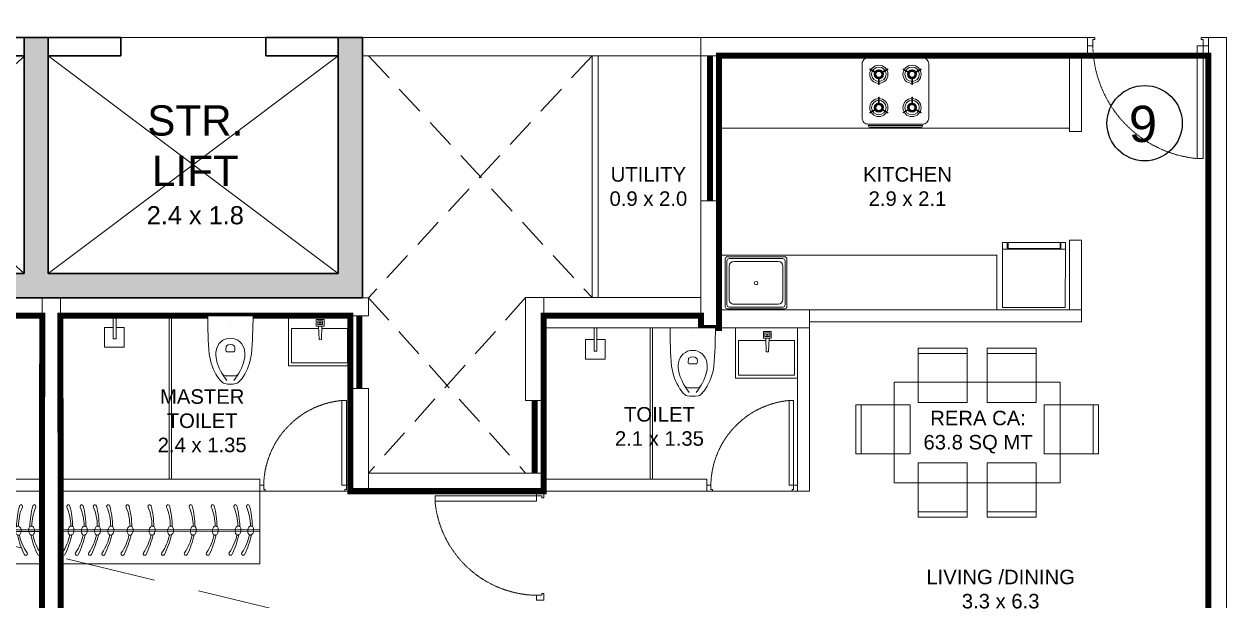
# Model space of a CAD drawing. Header units: inches. Extents: x 27644242 to 29761523, y -859349 to 216979.
# Drawn here: x 29211804 to 29221717, y -560693 to -555930 of the extents above; entities that cross this region are included whole.
import ezdxf

# ---------------------------------------------------------------- set-up
doc = ezdxf.new("R2010")
doc.units = ezdxf.units.IN
doc.header["$MEASUREMENT"] = 0
doc.set_wipeout_variables(frame=1)
for name, pattern in [('01-Xref Col Podium Lvl-1$0$HIDDEN', [0.375, 0.25, -0.125]), ('DASHED', [0.75, 0.5, -0.25]), ('DASHED2', [0.375, 0.25, -0.125]), ('HIDDEN', [0.375, 0.25, -0.125])]:
    doc.linetypes.add(name, pattern=pattern)
doc.layers.get('Defpoints').update_dxf_attribs({"color": 8})
for name, color, linetype, lineweight in [('AHC-A-COLUMN', 210, 'Continuous', 30), ('AHC-A-DUCT', 14, 'HIDDEN', 5), ('Columns', 1, 'Continuous', 25), ('DOOR', 4, 'Continuous', 0), ('ELEVATION', 40, 'Continuous', 13), ('FURN', 250, 'Continuous', 0), ('RVA Site Boundary', 17, 'Continuous', 15), ('WALL', 7, 'Continuous', 20), ('WINDOW', 162, 'Continuous', 13)]:
    doc.layers.add(name, color=color, linetype=linetype, lineweight=lineweight)
doc.layers.add('text', color=7, linetype='Continuous')
doc.styles.add('AMITS', font='arial.ttf')

# ---------------------------------------------------------------- blocks, each defined once
blk = doc.blocks.new('ST LIFTTT')
at = {"layer": 'Columns', "ltscale": 500, "transparency": 33554610}
h = blk.add_hatch(color=256, dxfattribs=at)
h.dxf.hatch_style = 1
h.paths.add_polyline_path([(-987, 2150), (-987, 0), (4013, 0), (4013, 2150), (3813, 2150), (3813, 2000), (3813, 200), (1413, 200), (1413, 2000), (1413, 2150), (1213, 2150), (1213, 2000), (1218.7, 2000), (1213, 1994.9), (1213, 200), (-787, 200), (-787, 2000), (-787, 2150)])
at = {"color": 8, "ltscale": 500}
for p, q in [((1213, 200), (-787, 2000)), ((1218.7, 2000), (-787, 200)), ((3813, 200), (1413, 2000)), ((1413, 200), (3813, 2000))]:
    blk.add_line(p, q, dxfattribs=at)
at = {"layer": 'AHC-A-COLUMN', "ltscale": 500}
for p, q in [((-987, 2150), (-987, 0)), ((-187, 2150), (-987, 2150)), ((-787, 2150), (-787, 200)), ((-187, 2000), (-187, 2150)), ((2013, 2150), (713, 2150)), ((713, 2000), (713, 2150)), ((1213, 2150), (1213, 200)), ((1413, 2150), (1413, 200)), ((2013, 2000), (2013, 2150)), ((4013, 2150), (3213, 2150)), ((3213, 2000), (3213, 2150)), ((3813, 2150), (3813, 200)), ((4013, 2150), (4013, 0)), ((-187, 2000), (-787, 2000)), ((1218.7, 2000), (713, 2000)), ((2013, 2000), (1413, 2000)), ((3813, 2000), (3213, 2000)), ((-787, 200), (1213, 200)), ((3813, 200), (1413, 200)), ((4013, 0), (-987, 0))]:
    blk.add_line(p, q, dxfattribs=at)
at = {"layer": 'FURN', "ltscale": 500}
blk.add_line((3213, 2150), (-187, 2150), dxfattribs=at)
at = {"layer": 'text', "ltscale": 100, "char_height": 300, "width": 1823.983, "attachment_point": 1, "style": 'AMITS'}
for s, insert in [('\\pxqc;{\\H0.833333x;STR.\\PLIFT\\P\\H0.6x;2.4 x 1.8}', (1717.5, 1590.1)), ('\\pxqc;{\\H0.833333x;LIFT\\P\\H0.6x;2.0 x 1.8\\P10 P}', (-696.4, 1559.2))]:
    blk.add_mtext(s, dxfattribs=dict(at, insert=insert))
blk = doc.blocks.new('wardrobe')
at = {"layer": 'FURN', "extrusion": (9.36485e-09, -6.40542e-09, 1)}
for p, q in [((-179339.9, 670701.1, 0), (-179339.7, 671301.6, 0)), ((-179339.7, 671301.6, 0), (-177689.7, 671300.9, 0)), ((-177689.9, 670700.4, 0), (-179339.9, 670701.1, 0))]:
    blk.add_line(p, q, dxfattribs=at)
at = {"layer": 'FURN'}
for p, q in [((-177689.9, 670700.4, 0), (-177689.7, 671300.9, 0)), ((-177689.8, 670981.3, 0), (-179338.9, 670981.7, 0)), ((-177689.8, 670969.3, 0), (-179338.9, 670969.7, 0))]:
    blk.add_line(p, q, dxfattribs=at)
at = {"layer": 'FURN', "extrusion": (9.36485e-09, -6.40542e-09, 1)}
for points in [[(-179278.7, 671008.7, -0.057952), (-179255.4, 671179.3, -1.08017), (-179230.5, 671170.8, 0.102886), (-179262.4, 671013.3, 0.821198)], [(-179174.2, 671008.7, -0.057952), (-179150.9, 671179.3, -1.08017), (-179126, 671170.8, 0.102886), (-179157.9, 671013.3, 0.821198)], [(-178986.2, 671008.6, -0.057952), (-178962.9, 671179.2, -1.08017), (-178938, 671170.7, 0.102886), (-178969.9, 671013.2, 0.821198)], [(-178803.9, 671008.5, -0.057952), (-178780.7, 671179.1, -1.08017), (-178755.7, 671170.6, 0.102886), (-178787.7, 671013.1, 0.821198)], [(-178615.7, 671008.4, -0.057952), (-178592.4, 671179, -1.08017), (-178567.5, 671170.5, 0.102886), (-178599.4, 671013, 0.821198)], [(-178463.4, 671008.3, -0.057952), (-178440.2, 671179, -1.08017), (-178415.2, 671170.5, 0.102886), (-178447.2, 671013, 0.821198)], [(-178281.2, 671008.3, -0.057952), (-178257.9, 671178.9, -1.08017), (-178233, 671170.4, 0.102886), (-178264.9, 671012.9, 0.821198)], [(-178121.8, 671008.2, -0.057952), (-178098.6, 671178.8, -1.08017), (-178073.6, 671170.3, 0.102886), (-178105.6, 671012.8, 0.821198)], [(-178011.2, 671008.1, -0.057952), (-177988, 671178.8, -1.08017), (-177963, 671170.3, 0.102886), (-177995, 671012.8, 0.821198)], [(-177902.4, 671008.1, -0.057952), (-177879.2, 671178.7, -1.08017), (-177854.3, 671170.2, 0.102886), (-177886.2, 671012.7, 0.821198)], [(-177791.8, 671008, -0.057952), (-177768.6, 671178.7, -1.08017), (-177743.7, 671170.2, 0.102886), (-177775.6, 671012.7, 0.821198)]]:
    blk.add_lwpolyline(points, format="xyb", dxfattribs=at)
for points in [[(-179268.3, 671013.8, -0.144333), (-179259.4, 671012.2, -0.107177), (-179250, 671004.5, -0.077818), (-179243.7, 670993.4, -0.065016), (-179240.2, 670978.5, -0.065016), (-179240.6, 670963.2, -0.077818), (-179244.5, 670951, -0.107177), (-179252.2, 670941.6, -0.144333), (-179260.5, 670938.2, -0.144333), (-179269.5, 670939.8, -0.107177), (-179278.8, 670947.5, -0.077818), (-179285.2, 670958.6, -0.065016), (-179288.7, 670973.5, -0.065016), (-179288.3, 670988.8, -0.077818), (-179284.4, 671001, -0.107177), (-179276.7, 671010.4, -0.144333)], [(-179163.8, 671013.8, -0.144333), (-179154.9, 671012.1, -0.107177), (-179145.5, 671004.5, -0.077818), (-179139.2, 670993.3, -0.065016), (-179135.7, 670978.5, -0.065016), (-179136.1, 670963.2, -0.077818), (-179140, 670951, -0.107177), (-179147.7, 670941.6, -0.144333), (-179156, 670938.1, -0.144333), (-179165, 670939.8, -0.107177), (-179174.3, 670947.4, -0.077818), (-179180.7, 670958.6, -0.065016), (-179184.2, 670973.5, -0.065016), (-179183.8, 670988.7, -0.077818), (-179179.9, 671000.9, -0.107177), (-179172.2, 671010.3, -0.144333)], [(-178975.8, 671013.7, -0.144333), (-178966.9, 671012, -0.107177), (-178957.5, 671004.4, -0.077818), (-178951.2, 670993.3, -0.065016), (-178947.7, 670978.4, -0.065016), (-178948.1, 670963.1, -0.077818), (-178952, 670950.9, -0.107177), (-178959.7, 670941.5, -0.144333), (-178968, 670938, -0.144333), (-178977, 670939.7, -0.107177), (-178986.3, 670947.4, -0.077818), (-178992.7, 670958.5, -0.065016), (-178996.2, 670973.4, -0.065016), (-178995.8, 670988.7, -0.077818), (-178991.9, 671000.9, -0.107177), (-178984.2, 671010.3, -0.144333)], [(-178793.6, 671013.6, -0.144333), (-178784.7, 671012, -0.107177), (-178775.3, 671004.3, -0.077818), (-178769, 670993.2, -0.065016), (-178765.4, 670978.3, -0.065016), (-178765.8, 670963, -0.077818), (-178769.8, 670950.8, -0.107177), (-178777.4, 670941.4, -0.144333), (-178785.8, 670938, -0.144333), (-178794.7, 670939.6, -0.107177), (-178804.1, 670947.3, -0.077818), (-178810.4, 670958.4, -0.065016), (-178814, 670973.3, -0.065016), (-178813.5, 670988.6, -0.077818), (-178809.6, 671000.8, -0.107177), (-178802, 671010.2, -0.144333)], [(-178605.3, 671013.5, -0.144333), (-178596.4, 671011.9, -0.107177), (-178587, 671004.2, -0.077818), (-178580.7, 670993.1, -0.065016), (-178577.2, 670978.2, -0.065016), (-178577.6, 670962.9, -0.077818), (-178581.5, 670950.7, -0.107177), (-178589.2, 670941.3, -0.144333), (-178597.5, 670937.9, -0.144333), (-178606.5, 670939.5, -0.107177), (-178615.8, 670947.2, -0.077818), (-178622.2, 670958.3, -0.065016), (-178625.7, 670973.2, -0.065016), (-178625.3, 670988.5, -0.077818), (-178621.4, 671000.7, -0.107177), (-178613.7, 671010.1, -0.144333)], [(-178453.1, 671013.5, -0.144333), (-178444.2, 671011.8, -0.107177), (-178434.8, 671004.2, -0.077818), (-178428.5, 670993, -0.065016), (-178424.9, 670978.1, -0.065016), (-178425.3, 670962.9, -0.077818), (-178429.3, 670950.7, -0.107177), (-178436.9, 670941.3, -0.144333), (-178445.3, 670937.8, -0.144333), (-178454.2, 670939.5, -0.107177), (-178463.6, 670947.1, -0.077818), (-178469.9, 670958.3, -0.065016), (-178473.5, 670973.1, -0.065016), (-178473, 670988.4, -0.077818), (-178469.1, 671000.6, -0.107177), (-178461.5, 671010, -0.144333)], [(-178270.8, 671013.4, -0.144333), (-178261.9, 671011.7, -0.107177), (-178252.5, 671004.1, -0.077818), (-178246.2, 670993, -0.065016), (-178242.7, 670978.1, -0.065016), (-178243.1, 670962.8, -0.077818), (-178247, 670950.6, -0.107177), (-178254.7, 670941.2, -0.144333), (-178263, 670937.7, -0.144333), (-178272, 670939.4, -0.107177), (-178281.3, 670947.1, -0.077818), (-178287.7, 670958.2, -0.065016), (-178291.2, 670973.1, -0.065016), (-178290.8, 670988.4, -0.077818), (-178286.9, 671000.5, -0.107177), (-178279.2, 671009.9, -0.144333)], [(-178111.5, 671013.3, -0.144333), (-178102.6, 671011.7, -0.107177), (-178093.2, 671004, -0.077818), (-178086.8, 670992.9, -0.065016), (-178083.3, 670978, -0.065016), (-178083.7, 670962.7, -0.077818), (-178087.7, 670950.5, -0.107177), (-178095.3, 670941.1, -0.144333), (-178103.7, 670937.7, -0.144333), (-178112.6, 670939.3, -0.107177), (-178122, 670947, -0.077818), (-178128.3, 670958.1, -0.065016), (-178131.8, 670973, -0.065016), (-178131.4, 670988.3, -0.077818), (-178127.5, 671000.5, -0.107177), (-178119.9, 671009.9, -0.144333)], [(-178000.9, 671013.3, -0.144333), (-177992, 671011.6, -0.107177), (-177982.6, 671004, -0.077818), (-177976.3, 670992.8, -0.065016), (-177972.7, 670977.9, -0.065016), (-177973.1, 670962.7, -0.077818), (-177977.1, 670950.5, -0.107177), (-177984.7, 670941.1, -0.144333), (-177993.1, 670937.6, -0.144333), (-178002, 670939.3, -0.107177), (-178011.4, 670946.9, -0.077818), (-178017.7, 670958.1, -0.065016), (-178021.3, 670972.9, -0.065016), (-178020.8, 670988.2, -0.077818), (-178016.9, 671000.4, -0.107177), (-178009.3, 671009.8, -0.144333)], [(-177892.1, 671013.2, -0.144333), (-177883.2, 671011.6, -0.107177), (-177873.8, 671003.9, -0.077818), (-177867.5, 670992.8, -0.065016), (-177863.9, 670977.9, -0.065016), (-177864.4, 670962.6, -0.077818), (-177868.3, 670950.4, -0.107177), (-177875.9, 670941, -0.144333), (-177884.3, 670937.6, -0.144333), (-177893.2, 670939.2, -0.107177), (-177902.6, 670946.9, -0.077818), (-177908.9, 670958, -0.065016), (-177912.5, 670972.9, -0.065016), (-177912.1, 670988.2, -0.077818), (-177908.1, 671000.4, -0.107177), (-177900.5, 671009.8, -0.144333)], [(-177781.5, 671013.2, -0.144333), (-177772.6, 671011.5, -0.107177), (-177763.2, 671003.9, -0.077818), (-177756.9, 670992.7, -0.065016), (-177753.4, 670977.9, -0.065016), (-177753.8, 670962.6, -0.077818), (-177757.7, 670950.4, -0.107177), (-177765.3, 670941, -0.144333), (-177773.7, 670937.5, -0.144333), (-177782.6, 670939.2, -0.107177), (-177792, 670946.8, -0.077818), (-177798.4, 670958, -0.065016), (-177801.9, 670972.9, -0.065016), (-177801.5, 670988.1, -0.077818), (-177797.5, 671000.3, -0.107177), (-177789.9, 671009.7, -0.144333)]]:
    blk.add_lwpolyline(points, format="xyb", close=True, dxfattribs=at)
for centre, radius, start, end in [((-178545.1, 671107.3, 0), 745.3, 192.88338, 206.15026), ((-178868.2, 671018.4, 0), 394.6, 191.48155, 214.97861), ((-178440.6, 671107.2, 0), 745.3, 192.88338, 206.15026), ((-178763.7, 671018.4, 0), 394.6, 191.48155, 214.97861), ((-178252.6, 671107.1, 0), 745.3, 192.88338, 206.15026), ((-178575.7, 671018.3, 0), 394.6, 191.48155, 214.97861), ((-178070.4, 671107.1, 0), 745.3, 192.88338, 206.15026), ((-178393.4, 671018.2, 0), 394.6, 191.48155, 214.97861), ((-177882.1, 671107, 0), 745.3, 192.88338, 206.15026), ((-178205.2, 671018.1, 0), 394.6, 191.48155, 214.97861), ((-177729.9, 671106.9, 0), 745.3, 192.88338, 206.15026), ((-178052.9, 671018.1, 0), 394.6, 191.48155, 214.97861), ((-177547.6, 671106.8, 0), 745.3, 192.88338, 206.15026), ((-177870.7, 671018, 0), 394.6, 191.48155, 214.97861), ((-177388.3, 671106.8, 0), 745.3, 192.88338, 206.15026), ((-177711.3, 671017.9, 0), 394.6, 191.48155, 214.97861), ((-177277.7, 671106.7, 0), 745.3, 192.88338, 206.15026), ((-177600.7, 671017.9, 0), 394.6, 191.48155, 214.97861), ((-177168.9, 671106.7, 0), 745.3, 192.88338, 206.15026), ((-177491.9, 671017.8, 0), 394.6, 191.48155, 214.97861), ((-177058.3, 671106.6, 0), 745.3, 192.88338, 206.15026), ((-177381.3, 671017.8, 0), 394.6, 191.48155, 214.97861), ((-179202.3, 670784.6, 0), 13.2, 206.15046, 34.97884), ((-179097.8, 670784.6, 0), 13.2, 206.15046, 34.97884), ((-178909.8, 670784.5, 0), 13.2, 206.15046, 34.97884), ((-178727.6, 670784.4, 0), 13.2, 206.15046, 34.97884), ((-178539.3, 670784.3, 0), 13.2, 206.15046, 34.97884), ((-178387.1, 670784.3, 0), 13.2, 206.15046, 34.97884), ((-178204.8, 670784.2, 0), 13.2, 206.15046, 34.97884), ((-178045.4, 670784.1, 0), 13.2, 206.15046, 34.97884), ((-177934.9, 670784.1, 0), 13.2, 206.15046, 34.97884), ((-177826.1, 670784, 0), 13.2, 206.15046, 34.97884), ((-177715.5, 670784, 0), 13.2, 206.15046, 34.97884)]:
    blk.add_arc(centre, radius, start, end, dxfattribs=at)
blk = doc.blocks.new('SALE 4')
at = {"layer": 'Defpoints', "ltscale": 500, "const_width": 50}
blk.add_lwpolyline([(-2699.9, 6778.6), (-2699.9, 4528.5), (-2549.9, 4528.5), (-2549.9, 4628.5), (-1249.7, 4628.5), (-1249.7, 3178.7), (350.1, 3178.7), (350.1, 4628.5), (2750.1, 4628.5), (2743.2, -821.9), (-350.4, -820.7), (-349.9, -1721.5), (-3349.9, -1721.5), (-3349.9, -1721.5), (-6749.9, -1721.5), (-6749.9, 6778.5), (-2699.9, 6778.6)], dxfattribs=at)
at = {"layer": 'WALL', "ltscale": 500}
for points in [[(200.1, 4628.5), (200.1, 4778.5), (2750.1, 4778.5), (2750.1, 4628.5)], [(2900.1, -971.2), (2750.1, -971.2), (2750.1, 4778.5), (2900.1, 4778.5)]]:
    blk.add_lwpolyline(points, close=True, dxfattribs=at)
blk.add_lwpolyline([(2750.1, 3178.5), (1100.1, 3178.5), (1100.1, 3278.5), (2750.1, 3278.5)], dxfattribs=at)
at = {"layer": 'FURN'}
blk.add_blockref('wardrobe', (180439.8, -668123, 0), dxfattribs=at)
blk = doc.blocks.new('SALE 5')
at = {"layer": 'WALL'}
blk.add_line((-4562.7, 7050.6, 0), (-4562.7, -1749.4, 0), dxfattribs=at)
at = {"layer": 'WALL', "ltscale": 500}
blk.add_line((-4562.7, 7050.6, 0), (-4412.7, 7050.6, 0), dxfattribs=at)
blk = doc.blocks.new('KITCHEN')
at = {"layer": 'FURN'}
for p, q in [((-135610.4, 231798.9, 0), (-135610.4, 232190.1, 0)), ((-135119.8, 232209.5, 0), (-135591, 232209.5, 0)), ((-135134.2, 232195.1, 0), (-135576.6, 232195.1, 0)), ((-135100.4, 231798.9, 0), (-135100.4, 232190.1, 0)), ((-135596, 231813.3, 0), (-135596, 232175.7, 0)), ((-135577.9, 231857, 0), (-135577.9, 232131.9, 0)), ((-135171.7, 232170.8, 0), (-135539.1, 232170.8, 0)), ((-135132.8, 232131.9, 0), (-135132.8, 231857, 0)), ((-135114.8, 231813.3, 0), (-135114.8, 232175.7, 0)), ((-135134.2, 231793.9, 0), (-135576.6, 231793.9, 0)), ((-135171.7, 231818.2, 0), (-135539.1, 231818.2, 0)), ((-135119.8, 231779.5, 0), (-135591, 231779.5, 0))]:
    blk.add_line(p, q, dxfattribs=at)
blk.add_circle((-135356.3, 231997.3, 0), 14.6, dxfattribs=at)
for centre, radius, start, end in [((-135591, 232190.1, 0), 19.4, 89.99995, 179.99995), ((-135576.6, 232175.7, 0), 19.4, 89.99995, 179.99995), ((-135134.2, 232175.7, 0), 19.4, 359.99995, 89.99995), ((-135119.8, 232190.1, 0), 19.4, 359.99995, 89.99995), ((-135539.1, 232131.9, 0), 38.9, 89.99995, 179.99995), ((-135171.7, 232131.9, 0), 38.9, 359.99995, 89.99995), ((-135591, 231798.9, 0), 19.4, 180.00005, 270.00005), ((-135576.6, 231813.3, 0), 19.4, 180.00005, 270.00005), ((-135539.1, 231857, 0), 38.9, 179.99995, 269.99995), ((-135171.7, 231857, 0), 38.9, 269.99995, 359.99995), ((-135134.2, 231813.3, 0), 19.4, 270.00005, 0.00005), ((-135119.8, 231798.9, 0), 19.4, 270.00005, 0.00005)]:
    blk.add_arc(centre, radius, start, end, dxfattribs=at)
blk = doc.blocks.new('A$C3D5F2F58')
at = {"color": 0, "linetype": 'ByBlock'}
blk.add_wipeout([(187.5, 0), (-187.5, 0), (-185.4, -124.8), (-182.6, -194.2), (-178.7, -263.3), (-175.9, -302), (-169.5, -348.6), (-150.7, -414.8), (-143.6, -432.7), (-131.4, -459.4), (-111.6, -495.4), (-106, -504.2), (-86.3, -529.7), (-71.8, -545.1), (-63.8, -552.7), (-55.8, -558), (-40.6, -562), (-22.7, -564.1), (3.1, -565), (29.6, -563.4), (46.7, -561), (55.8, -558), (74.2, -542.7), (100.9, -511.4), (135.4, -451.2), (158.3, -392.2), (171.2, -340), (178.9, -260.4), (185.1, -136.1), (187.4, -46)], dxfattribs=at)
for p, q in [((-187.5, 0), (187.5, 0)), ((0, -62.5), (0, -62.5)), ((-38.3, -282.4), (-35.8, -255.2)), ((35.8, -255.2), (38.3, -282.4)), ((-24.2, -298), (24.2, -298)), ((-42.5, -496.8), (42.5, -496.8))]:
    blk.add_line(p, q, dxfattribs=at)
at = {"color": 0, "linetype": 'ByBlock', "extrusion": (0, 0, -1)}
for centre, major_axis, ratio, start_param, end_param in [((3903, 5.3), (4087.6, 164.4), 0.940247, 3.100232, 3.182953), ((-3903, 5.4), (-4087.6, 164.4), 0.940247, 3.100232, 3.182953), ((0, -305.1), (84.4, 84.4), 1, 4.07333, 6.922251), ((86.9, -319.1), (146.6, 146.6), 1, 3.705861, 4.079165), ((-24.2, -283.7), (10, 10), 1, 2.356198, 4.018929), ((-27.3, -256), (6.03, 6.03), 1, 4.01894, 4.852375), ((0, -292.3), (-38.2, 38.2), 1, 0.139988, 1.430816), ((24.2, -283.7), (-10, 10), 1, 2.264265, 3.926995), ((27.3, -256), (6.03, 6.03), 1, -0.139979, 0.693472), ((-86.9, -319.1), (-146.6, 146.6), 1, 2.204028, 2.577331), ((275.8, -257.5), (321.4, 321.4), 1, 3.353441, 3.79389), ((326.3, -245.8), (-323.4, 323.4), 1, 4.816657, 5.23508), ((-326.3, -245.8), (-323.4, 323.4), 1, 2.618909, 3.037332), ((-275.8, -257.5), (-321.4, 321.4), 1, 2.489302, 2.929752), ((-42.5, -474.1), (16.1, 16.1), 1, 2.356198, 3.387836), ((42.5, -474.1), (16.1, 16.1), 1, 1.324559, 2.356198), ((119.3, -350.5), (192.8, 192.8), 1, 3.092098, 3.328462), ((-40.9, -527.4), (24.1, 24.1), 1, 2.528301, 3.092099), ((0, -292.3), (-192.8, 192.8), 1, 3.75489, 4.099099), ((40.9, -527.4), (24.1, 24.1), 1, 1.620298, 2.184095), ((-119.3, -350.5), (192.8, 192.8), 1, 1.383935, 1.620298)]:
    blk.add_ellipse(centre, major_axis=major_axis, ratio=ratio, start_param=start_param, end_param=end_param, dxfattribs=at)
blk = doc.blocks.new('A$C3E645E75')
at = {"extrusion": (0, 0, -1), "zscale": -0.9999999999999998, "rotation": 179.9999999999989}
blk.add_blockref('A$C3D5F2F58', (0, 0), dxfattribs=at)
blk = doc.blocks.new('A$C3C731254-flat-1')
at = {"layer": 'FURN'}
for p, q in [((-77430.4, -2820), (-77430.7, -2801.7)), ((-77430.4, -2801.7), (-77317.9, -2797)), ((-77430.4, -2820), (-77317.9, -2824.7))]:
    blk.add_line(p, q, dxfattribs=at)
for points in [[(-77233.3, -3060.6), (-77647.7, -3060.6), (-77647.7, -2547.5), (-77233.3, -2547.5)], [(-77262.7, -2843), (-77262.7, -2778.3), (-77317.9, -2778.3), (-77317.9, -2843)], [(-77275, -2830.8), (-77275, -2790.5), (-77305.7, -2790.5), (-77305.7, -2830.8)], [(-77287.2, -2818.6), (-77287.2, -2802.7), (-77293.4, -2802.7), (-77293.4, -2818.6)]]:
    blk.add_lwpolyline(points, close=True, dxfattribs=at)
blk.add_lwpolyline([(-77338.5, -2823.8), (-77338.5, -3036.2), (-77623.2, -3036.2), (-77623.2, -2571.9), (-77338.5, -2571.9), (-77338.5, -2797.8)], dxfattribs=at)
blk = doc.blocks.new('A$C3A956F37-flat-1')
at = {"layer": 'FURN'}
blk.add_line((-168.3, 90.2), (0, 90.2), dxfattribs=at)
for points in [[(-97.1, 66.7), (-97.1, 0), (-258.5, 0), (-258.5, 161.4), (-97.1, 161.4), (-97.1, 90.2)], [(0, 67.1), (-191.4, 67.1), (-191.4, 90.2), (-168.3, 90.2)]]:
    blk.add_lwpolyline(points, dxfattribs=at)
blk = doc.blocks.new('DOOR_750')
at = {"layer": 'DOOR'}
for points in [[(-70, 50), (-32.5, 50), (-32.5, 750), (-70, 750)], [(-750, 50), (-717.5, 50), (-717.5, 12.5), (-705, 12.5), (-705, 0), (-750, 0)], [(0, 50), (-32.5, 50), (-32.5, 12.5), (-45, 12.5), (-45, 0), (0, 0)]]:
    blk.add_lwpolyline(points, close=True, dxfattribs=at)
at = {"layer": 'DOOR', "linetype": 'DASHED', "ltscale": 10}
blk.add_arc((-2.4, 38), 715.2, 95.4221, 179.04025, dxfattribs=at)
blk = doc.blocks.new('FRDG')
at = {"layer": 'FURN', "color": 8, "lineweight": 0, "extrusion": (3.3432e-08, -6.87431e-09, 1), "elevation": 0}
for points in [[(9345.998, -728.492), (9346.508, -728.492), (9346.508, -727.946), (9345.998, -727.946)], [(9346.508, -727.946), (9346.566, -727.946), (9346.566, -727.986), (9346.508, -727.986)], [(9346.514, -727.992), (9346.566, -727.992), (9346.566, -728.444), (9346.514, -728.444)], [(9346.508, -728.452), (9346.566, -728.452), (9346.566, -728.492), (9346.508, -728.492)]]:
    blk.add_lwpolyline(points, close=True, dxfattribs=at)
blk = doc.blocks.new('hob')
at = {"layer": 'FURN', "extrusion": (2e-16, 7.34249e-08, 1)}
for p, q in [((-747640.1, 890446.8), (-747612.6, 890399.1)), ((-747635.8, 890449.3), (-747608.2, 890401.6)), ((-747510.5, 890377), (-747565.5, 890377)), ((-747510.5, 890372), (-747565.5, 890372)), ((-747405.4, 890377), (-747350.3, 890377)), ((-747405.4, 890372), (-747350.3, 890372)), ((-747280.1, 890449.3), (-747307.7, 890401.6)), ((-747275.8, 890446.8), (-747303.3, 890399.1)), ((-747640.1, 890302.2), (-747612.6, 890349.9)), ((-747635.8, 890299.7), (-747608.2, 890347.4)), ((-747280.1, 890299.7), (-747307.7, 890347.4)), ((-747275.8, 890302.2), (-747303.3, 890349.9)), ((-747640.1, 890171.8), (-747612.6, 890124.1)), ((-747635.8, 890174.3), (-747608.2, 890126.6)), ((-747280.1, 890174.3), (-747307.7, 890126.6)), ((-747275.8, 890171.8), (-747303.3, 890124.1)), ((-747640.1, 890027.2), (-747612.6, 890074.9)), ((-747635.8, 890024.7), (-747608.2, 890072.4)), ((-747510.5, 890102), (-747565.5, 890102)), ((-747510.5, 890097), (-747565.5, 890097)), ((-747405.4, 890102), (-747350.3, 890102)), ((-747405.4, 890097), (-747350.3, 890097)), ((-747280.1, 890024.7), (-747307.7, 890072.4)), ((-747275.8, 890027.2), (-747303.3, 890074.9))]:
    blk.add_line(p, q, dxfattribs=at)
at = {"layer": 'FURN', "extrusion": (2e-16, 7.34249e-08, 1), "elevation": 0.1}
for points in [[(-747232.9, 889962), (-747682.9, 889962, -0.414214), (-747732.9, 890012), (-747732.9, 890462, -0.414214), (-747682.9, 890512), (-747232.9, 890512, -0.414214), (-747182.9, 890462), (-747182.9, 890012, -0.414214)], [(-747172.9, 890462, -0.414214), (-747157.9, 890447), (-747157.9, 890027, -0.414214), (-747172.9, 890012), (-747172.9, 890027)]]:
    blk.add_lwpolyline(points, format="xyb", close=True, dxfattribs=at)
at = {"layer": 'FURN', "extrusion": (2e-16, 7.34249e-08, 1), "const_width": 20, "elevation": 0.1}
for points in [[(-747625.4, 890374.5, 1), (-747565.4, 890374.5, 1)], [(-747290.4, 890374.5, 1), (-747350.4, 890374.5, 1)], [(-747625.4, 890099.5, -1), (-747565.4, 890099.5, -1)], [(-747290.4, 890099.5, 1), (-747350.4, 890099.5, 1)]]:
    blk.add_lwpolyline(points, format="xyb", close=True, dxfattribs=at)
at = {"layer": 'FURN', "extrusion": (2e-16, 7.34249e-08, 1)}
for centre, radius in [((-747595.4, 890374.5, 0.1), 75), ((-747595.4, 890374.5, 0.1), 60), ((-747595.4, 890374.5, 0.1), 37.5), ((-747320.4, 890374.5, 0.1), 75), ((-747320.4, 890374.5, 0.1), 60), ((-747320.4, 890374.5, 0.1), 37.5), ((-747595.4, 890099.5, 0.1), 75), ((-747595.4, 890099.5, 0.1), 60), ((-747320.4, 890099.5, 0.1), 75), ((-747320.4, 890099.5, 0.1), 60), ((-747595.4, 890099.5, 0.1), 37.5), ((-747320.4, 890099.5, 0.1), 37.5)]:
    blk.add_circle(centre, radius, dxfattribs=at)
for centre, start, end in [((-747595.4, 890374.5, 0.1), 118.31459, 121.68541), ((-747595.4, 890374.5, 0.1), 358.31459, 1.68541), ((-747320.4, 890374.5, 0.1), 178.31459, 181.68541), ((-747320.4, 890374.5, 0.1), 58.31459, 61.68541), ((-747320.4, 890374.5, 0.1), 58.31459, 61.68541), ((-747595.4, 890374.5, 0.1), 238.31459, 241.68541), ((-747320.4, 890374.5, 0.1), 298.31459, 301.68541), ((-747595.4, 890099.5, 0.1), 118.31459, 121.68541), ((-747320.4, 890099.5, 0.1), 58.31459, 61.68541), ((-747320.4, 890099.5, 0.1), 58.31459, 61.68541), ((-747595.4, 890099.5, 0.1), 358.31459, 1.68541), ((-747320.4, 890099.5, 0.1), 178.31459, 181.68541), ((-747595.4, 890099.5, 0.1), 238.31459, 241.68541), ((-747320.4, 890099.5, 0.1), 298.31459, 301.68541)]:
    blk.add_arc(centre, 85, start, end, dxfattribs=at)
blk = doc.blocks.new('DINING TBALE')
at = {"layer": 'FURN'}
for p, q in [((551.6, 1664.6, 0.3), (551.6, 1709.6, 0.3)), ((551.6, 1709.6, 0.3), (956.6, 1709.6, 0.3)), ((551.6, 1664.6, 0.3), (551.6, 1709.6, 0.3)), ((956.6, 1709.6, 0.3), (956.6, 1664.6, 0.3)), ((1123.3, 1709.6, 0.3), (1123.3, 1664.6, 0.3)), ((1528.3, 1709.6, 0.3), (1123.3, 1709.6, 0.3)), ((1528.3, 1664.6, 0.3), (1528.3, 1709.6, 0.3)), ((1528.3, 1664.6, 0.3), (1528.3, 1709.6, 0.3)), ((956.6, 1664.6, 0.3), (551.6, 1664.6, 0.3)), ((551.6, 1664.6, 0.3), (551.6, 1259.6, 0.3)), ((956.6, 1664.6, 0.3), (551.6, 1664.6, 0.3)), ((956.6, 1259.6, 0.3), (956.6, 1664.6, 0.3)), ((1123.3, 1259.6, 0.3), (1123.3, 1664.6, 0.3)), ((1123.3, 1664.6, 0.3), (1528.3, 1664.6, 0.3)), ((1123.3, 1664.6, 0.3), (1528.3, 1664.6, 0.3)), ((1528.3, 1664.6, 0.3), (1528.3, 1259.6, 0.3)), ((1726.2, 1426.2, 0.3), (353.7, 1426.2, 0.3)), ((353.7, 1426.2, 0.3), (353.7, 594.2, 0.3)), ((1726.2, 1426.2, 0.3), (1726.2, 594.2, 0.3)), ((551.6, 1259.6, 0.3), (956.6, 1259.6, 0.3)), ((1528.3, 1259.6, 0.3), (1123.3, 1259.6, 0.3)), ((35, 1184.3, 0.3), (80, 1184.3, 0.3)), ((35, 779.3, 0.3), (35, 1184.3, 0.3)), ((485, 1184.3, 0.3), (80, 1184.3, 0.3)), ((80, 1184.3, 0.3), (80, 779.3, 0.3)), ((80, 1184.3, 0.3), (80, 779.3, 0.3)), ((485, 779.3, 0.3), (485, 1184.3, 0.3)), ((1594.9, 1184.3, 0.3), (1999.9, 1184.3, 0.3)), ((1594.9, 779.3, 0.3), (1594.9, 1184.3, 0.3)), ((2044.9, 1184.3, 0.3), (1999.9, 1184.3, 0.3)), ((1999.9, 1184.3, 0.3), (1999.9, 779.3, 0.3)), ((1999.9, 1184.3, 0.3), (1999.9, 779.3, 0.3)), ((2044.9, 779.3, 0.3), (2044.9, 1184.3, 0.3)), ((80, 779.3, 0.3), (35, 779.3, 0.3)), ((80, 779.3, 0.3), (35, 779.3, 0.3)), ((80, 779.3, 0.3), (485, 779.3, 0.3)), ((551.6, 760.8, 0.3), (956.6, 760.8, 0.3)), ((551.6, 760.8, 0.3), (551.6, 355.8, 0.3)), ((956.6, 760.8, 0.3), (956.6, 355.8, 0.3)), ((1123.3, 760.8, 0.3), (1123.3, 355.8, 0.3)), ((1528.3, 760.8, 0.3), (1123.3, 760.8, 0.3)), ((1528.3, 760.8, 0.3), (1528.3, 355.8, 0.3)), ((1999.9, 779.3, 0.3), (1594.9, 779.3, 0.3)), ((1999.9, 779.3, 0.3), (2044.9, 779.3, 0.3)), ((1999.9, 779.3, 0.3), (2044.9, 779.3, 0.3)), ((353.7, 594.2, 0.3), (1726.2, 594.2, 0.3)), ((551.6, 355.8, 0.3), (551.6, 310.8, 0.3)), ((551.6, 355.8, 0.3), (551.6, 310.8, 0.3)), ((956.6, 355.8, 0.3), (551.6, 355.8, 0.3)), ((956.6, 355.8, 0.3), (551.6, 355.8, 0.3)), ((551.6, 310.8, 0.3), (956.6, 310.8, 0.3)), ((956.6, 310.8, 0.3), (956.6, 355.8, 0.3)), ((1123.3, 310.8, 0.3), (1123.3, 355.8, 0.3)), ((1123.3, 355.8, 0.3), (1528.3, 355.8, 0.3)), ((1123.3, 355.8, 0.3), (1528.3, 355.8, 0.3)), ((1528.3, 310.8, 0.3), (1123.3, 310.8, 0.3)), ((1528.3, 355.8, 0.3), (1528.3, 310.8, 0.3)), ((1528.3, 355.8, 0.3), (1528.3, 310.8, 0.3))]:
    blk.add_line(p, q, dxfattribs=at)

msp = doc.modelspace()

# ---------------------------------------------------------------- linework, layer by layer
at = {"layer": 'AHC-A-DUCT', "linetype": 'DASHED2', "ltscale": 1000}
for p, q in [((29214654.9, -556192.7), (29216505, -558192.7)), ((29216505, -556192.7), (29214654.9, -558192.8)), ((29214654.9, -558192.8), (29215954, -559642.7)), ((29215954.7, -558192.7), (29214655, -559642.7))]:
    msp.add_line(p, q, dxfattribs=at)
at = {"layer": 'ELEVATION', "ltscale": 500}
msp.add_line((29216555, -558192.7), (29216555, -556192.7), dxfattribs=at)
msp.add_lwpolyline([(29217405, -556192.7), (29216505, -556192.7), (29216505, -558192.7), (29217405, -558192.7)], close=True, dxfattribs=at)
at = {"layer": 'FURN', "ltscale": 500}
for p, q in [((29217555, -556792.7), (29220455, -556792.7)), ((29217555, -557842.7), (29219855, -557842.7)), ((29219855, -557842.7), (29219855, -558292.7)), ((29213005, -559692.7), (29213005, -558342.8)), ((29213025, -559692.7), (29213025, -558342.8)), ((29216984.8, -559692.7), (29216984.8, -558442.6)), ((29217004.8, -559692.7), (29217004.8, -558442.6)), ((29214505, -559792.7), (29213755, -559792.7)), ((29217455, -559792.7), (29218205, -559792.7))]:
    msp.add_line(p, q, dxfattribs=at)
at = {"layer": 'text', "color": 1, "ltscale": 500}
msp.add_circle((29221076.8, -556750.3), 311.4, dxfattribs=at)
at = {"layer": 'WALL', "ltscale": 500}
for p, q in [((29220555, -556192.7), (29220455, -556192.7)), ((29220455, -556792.7), (29220455, -556192.7)), ((29220555, -556817.7), (29220555, -556192.7)), ((29220455, -556792.7), (29220455, -556817.7)), ((29220455, -556817.7), (29220555, -556817.7)), ((29217555, -557392.7), (29217405, -557392.7)), ((29217555, -558292.7), (29217555, -557392.7)), ((29220455, -557717.7), (29220455, -558292.7)), ((29220455, -557717.7), (29220555, -557717.7)), ((29220555, -558292.7), (29220555, -557717.7)), ((29217405, -558192.7), (29216104.8, -558192.7)), ((29216104.8, -558192.7), (29216104.8, -558342.7)), ((29216104.8, -558342.7), (29217405, -558342.7)), ((29218305, -558292.7), (29217555, -558292.7)), ((29218305, -558442.7), (29218305, -558292.7))]:
    msp.add_line(p, q, dxfattribs=at)
for points in [[(29214605, -556192.7), (29217405, -556192.7), (29217405, -556042.7), (29214605, -556042.7)], [(29220605, -556042.7), (29217405, -556042.7), (29217405, -556192.7), (29220605, -556192.7)], [(29215954.8, -558192.7), (29216104.8, -558192.7), (29216104.8, -559042.7), (29215954.8, -559042.7)], [(29220555, -558392.7), (29220555, -558292.7), (29218305, -558292.7), (29218305, -558392.7)], [(29218305, -558442.7), (29218205, -558442.7), (29218205, -559792.7), (29218305, -559792.7)], [(29214505, -559792.7), (29214655, -559792.7), (29214655, -558942.7), (29214505, -558942.7)], [(29216105, -559642.7), (29214655, -559642.7), (29214655, -559792.7), (29216105, -559792.7)], [(29217455, -559792.7), (29217455, -559692.7), (29216105, -559692.7), (29216105, -559792.7)]]:
    msp.add_lwpolyline(points, close=True, dxfattribs=at)
at = {"layer": 'WINDOW', "ltscale": 500, "const_width": 50}
for points in [[(29217480, -557392.7), (29217480, -556192.7)], [(29214580, -558942.7), (29214580, -558342.8)], [(29216029.8, -559042.7), (29216029.8, -559642.7)]]:
    msp.add_lwpolyline(points, dxfattribs=at)

# ---------------------------------------------------------------- block references
at = {"rotation": 89.99999999999126}
for name, p in [('A$C3A956F37-flat-1', (29212632.6, -558342.8)), ('A$C3C731254-flat-1', (29211444.4, -481109.5)), ('A$C3A956F37-flat-1', (29216612.5, -558442.6)), ('A$C3C731254-flat-1', (29215144.4, -481209.4))]:
    msp.add_blockref(name, p, dxfattribs=at)
at = {"layer": 'AHC-A-DUCT', "linetype": 'DASHED2', "ltscale": 1000}
msp.add_blockref('SALE 5', (29226167.6, -563093.3, 0), dxfattribs=at)
at = {"layer": 'DOOR'}
msp.add_blockref('DOOR_750', (29214505, -559792.7), dxfattribs=at)
at = {"layer": 'DOOR', "xscale": 1.200000000020023, "yscale": 1.200000000020023, "zscale": 1.200000000020023, "rotation": 90.00000000000001}
msp.add_blockref('DOOR_750', (29216105, -559792.6), dxfattribs=at)
at = {"layer": 'FURN'}
for name, p, rotation in [('hob', (28328778, -1303941.4, 0), 270.0000000000089), ('KITCHEN', (29082506, -326075.2, 0), 180)]:
    msp.add_blockref(name, p, dxfattribs=dict(at, rotation=rotation))
at = {"layer": 'FURN', "extrusion": (-6.40542e-09, -9.36485e-09, 1), "xscale": -950.000000000018, "yscale": 950.0000000000116, "zscale": 950.0000000000109, "rotation": 269.9749165264677}
msp.add_blockref('FRDG', (29908082.3, -9437275.3, -0.1), dxfattribs=at)
at = {"layer": 'FURN', "ltscale": 1000, "rotation": 180}
msp.add_blockref('DINING TBALE', (29220731.2, -558298.5, -0.3), dxfattribs=at)
at = {"layer": 'WALL', "ltscale": 500}
msp.add_blockref('ST LIFTTT', (29210592, -558192.8), dxfattribs=at)

# ---------------------------------------------------------------- texts
at = {"layer": 'text', "color": 1, "ltscale": 100, "insert": (29220690.8, -556605.9), "char_height": 300, "width": 744.906, "attachment_point": 1, "style": 'AMITS'}
msp.add_mtext('\\pxqc;9', dxfattribs=at)
at = {"layer": 'text', "ltscale": 100, "char_height": 120, "width": 1715.235, "style": 'AMITS'}
for s, insert, attachment_point in [('\\pxqc;UTILITY\\P0.9 x 2.0', (29217828.3, -557113.7), 3), ('\\pxqc;KITCHEN\\P2.9 x 2.1', (29219972.2, -557113.7), 3), ('\\pxqc;TOILET\\P2.1 x 1.35', (29217919.7, -559097.2), 3), ('\\pxqc;RERA CA: \\P63.8 SQ MT', (29218841, -559127.8), 1), ('\\pxqc;LIVING /DINING\\P3.3 x 6.3', (29220743.1, -560442), 3)]:
    msp.add_mtext(s, dxfattribs=dict(at, insert=insert, attachment_point=attachment_point))

# ---------------------------------------------------------------- next in the draw order: linework, layer by layer
at = {"layer": 'WALL', "ltscale": 500}
msp.add_lwpolyline([(29221755, -556042.7), (29221605, -556042.7), (29221605, -564842.7), (29221755, -564842.7)], close=True, dxfattribs=at)

# ---------------------------------------------------------------- next in the draw order: block references
at = {"layer": 'DOOR', "xscale": -1.333333977559269, "yscale": 1.333333977559269, "zscale": 1.333333977559269, "rotation": 180}
msp.add_blockref('DOOR_750', (29221605, -556042.7), dxfattribs=at)
at = {"layer": 'ELEVATION', "ltscale": 500}
msp.add_blockref('SALE 4', (29209204.9, -562971.3), dxfattribs=at)

# ---------------------------------------------------------------- next in the draw order: linework, layer by layer
at = {"layer": 'Defpoints', "ltscale": 500, "const_width": 50}
msp.add_lwpolyline([(29217555, -556192.7), (29217555, -558442.7), (29217405, -558442.7), (29217405, -558342.7), (29216104.8, -558342.7), (29216104.8, -559792.6), (29214505, -559792.6), (29214505, -558342.8), (29212105, -558342.8), (29212111.8, -563793.2), (29215205.5, -563791.9), (29215205, -564692.7), (29218205, -564692.7), (29218205, -564692.7), (29221605, -564692.7), (29221605, -556192.7), (29217555, -556192.7)], dxfattribs=at)
at = {"layer": 'RVA Site Boundary', "color": 252, "linetype": '01-Xref Col Podium Lvl-1$0$HIDDEN', "ltscale": 3000}
msp.add_lwpolyline([(29229864.4, -549418.7), (29231145.9, -554203.6), (29231202.5, -554409), (29228810, -558820.2), (29232242.6, -562047.8), (29232346.4, -565277.5), (29232292.7, -565390.8), (29226079.8, -564851.2), (29225195.2, -564738.2), (29224898, -563191.7), (29220732.1, -562421.9), (29220536.2, -562385.7), (29211039.3, -560080.4), (29204975.4, -562025.1), (29203907.9, -562303.8), (29198117.6, -562141.9), (29192114.1, -562339.6), (29191377.9, -562406.7), (29184076.5, -562823.6)], dxfattribs=at)
at = {"layer": 'WALL', "ltscale": 500}
msp.add_lwpolyline([(29211955, -563942.5), (29212105, -563942.5), (29212105, -558192.8), (29211955, -558192.8)], close=True, dxfattribs=at)
msp.add_lwpolyline([(29212105, -559792.7), (29213755, -559792.7), (29213755, -559692.7), (29212105, -559692.7)], dxfattribs=at)

# ---------------------------------------------------------------- next in the draw order: block references
at = {"layer": 'FURN', "xscale": -1}
msp.add_blockref('wardrobe', (29034415.3, -1231094.3, 0), dxfattribs=at)

# ---------------------------------------------------------------- next in the draw order: block references
at = {"layer": 'FURN', "xscale": -1, "rotation": 180.0002197302561}
for p in [(29213511.5, -558342.8), (29217337.5, -558442.7)]:
    msp.add_blockref('A$C3E645E75', p, dxfattribs=at)

# ---------------------------------------------------------------- next in the draw order: linework, layer by layer
at = {"layer": 'ELEVATION', "ltscale": 500}
msp.add_line((29217405, -558442.7), (29216104.8, -558442.7), dxfattribs=at)
at = {"layer": 'WALL', "ltscale": 500}
for p, q in [((29217405, -557392.7), (29217405, -558442.7)), ((29217405, -558442.7), (29218305, -558442.7))]:
    msp.add_line(p, q, dxfattribs=at)
msp.add_lwpolyline([(29214654.9, -558342.8), (29214654.9, -558192.8), (29212105, -558192.8), (29212105, -558342.8)], close=True, dxfattribs=at)

# ---------------------------------------------------------------- next in the draw order: block references
at = {"layer": 'DOOR'}
msp.add_blockref('DOOR_750', (29218205, -559792.7), dxfattribs=at)

# ---------------------------------------------------------------- next in the draw order: texts
at = {"layer": 'text', "ltscale": 100, "insert": (29214135.9, -558950.3), "char_height": 120, "width": 1715.235, "attachment_point": 3, "style": 'AMITS'}
msp.add_mtext('\\pxqc;MASTER\\PTOILET\\P2.4 x 1.35', dxfattribs=at)

doc.saveas('drawing.dxf')
